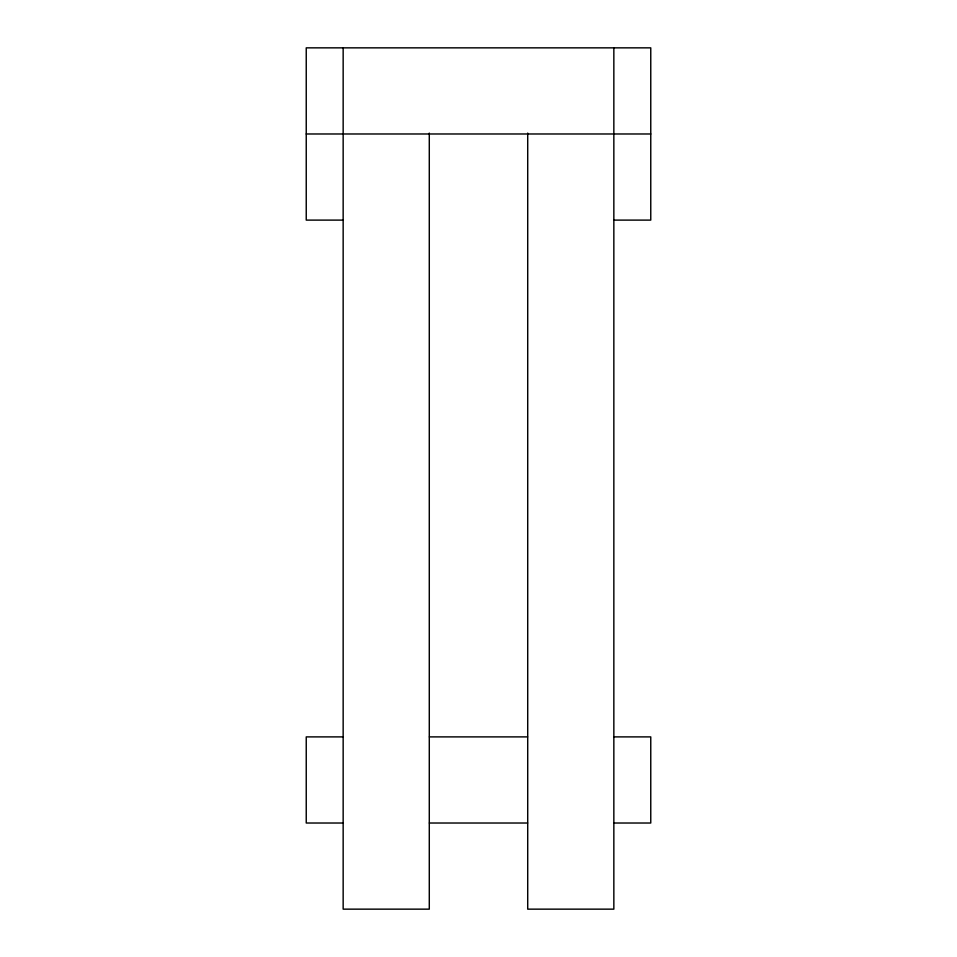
<?xml version="1.0" encoding="UTF-8"?>
<svg xmlns="http://www.w3.org/2000/svg" width="957" height="957" viewBox="0 0 957 957"><rect width="100%" height="100%" fill="white"/><g stroke="black" fill="none" stroke-linecap="round" stroke-linejoin="round"><path stroke-width="1.44" d="M306.24 133.98L650.76 133.98M343.156 220.11L306.24 220.11L306.24 47.85L650.76 47.85L650.76 220.11L613.844 220.11M343.156 736.89L306.24 736.89L306.24 823.02L343.156 823.02M429.418 736.89L527.582 736.89M613.844 736.89L650.76 736.89L650.76 823.02L613.844 823.02M429.418 823.02L527.582 823.02M613.844 47.85L613.844 909.15L527.714 909.15L527.714 133.083M429.286 133.083L429.286 909.15L343.156 909.15L343.156 47.85"/></g></svg>
